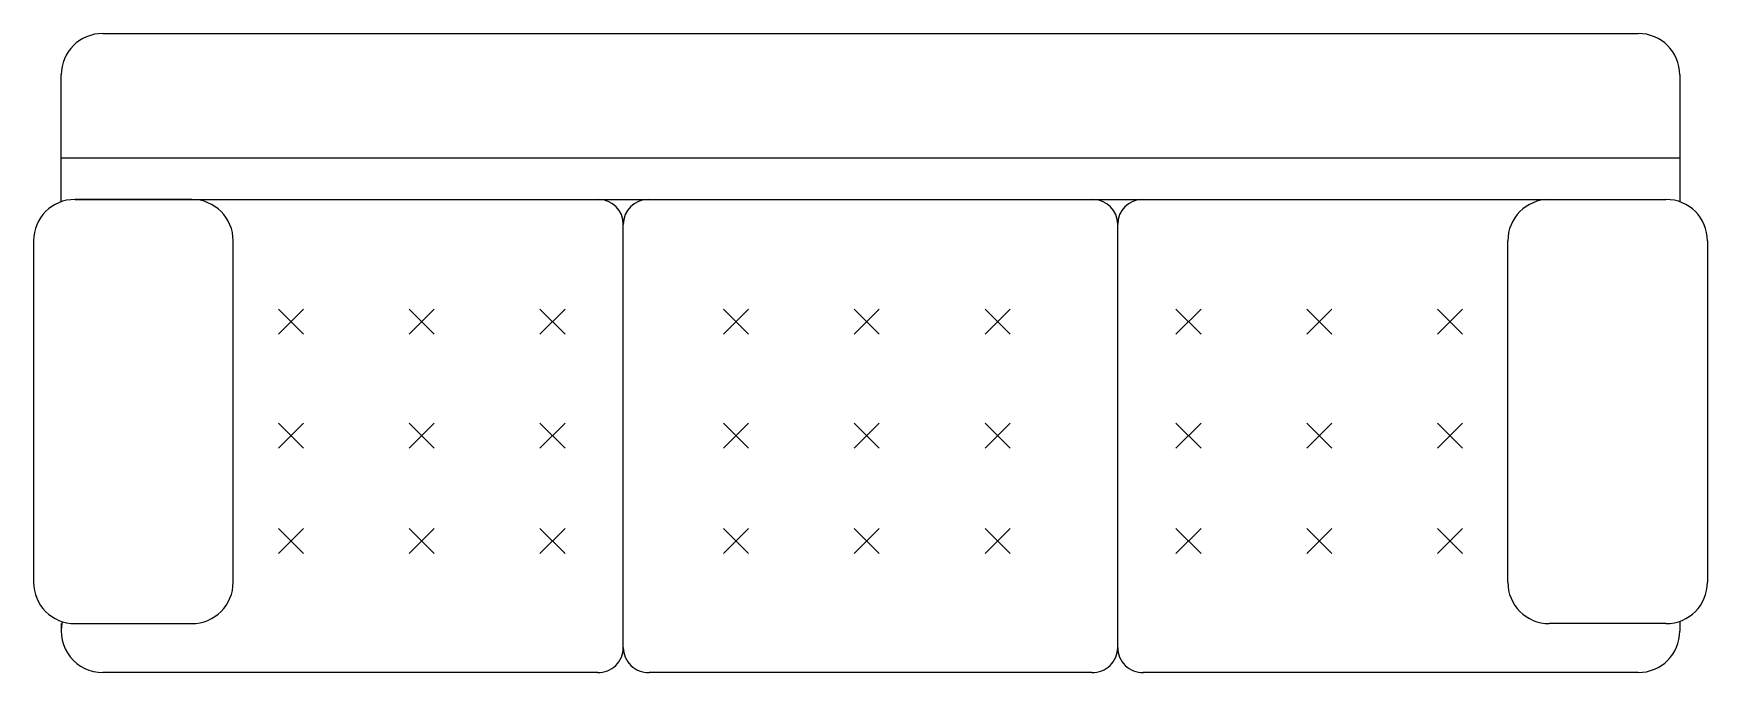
# Model space of a CAD drawing. Header units: millimetres. Extents: x -1008 to 1008, y -770 to 0.
import ezdxf

# ---------------------------------------------------------------- set-up
doc = ezdxf.new("R2010")
doc.units = ezdxf.units.MM
doc.layers.add('Furniture_家具', color=253, linetype='Continuous')
doc.styles.add('DIM_FONT', font='SIMPLEX', dxfattribs={"width": 0.8})

msp = doc.modelspace()

# ---------------------------------------------------------------- linework, layer by layer
at = {"layer": 'Furniture_家具'}
for p, q in [((-925, 0), (925, 0)), ((-975, -202.8), (-975, -50)), ((975, -50), (975, -202.8)), ((-975, -150), (975, -150)), ((-958.4, -200), (958.4, -200)), ((-817.8, -200), (-958.4, -200)), ((817.8, -200), (958.4, -200)), ((-297.8, -740), (-297.8, -230)), ((297.8, -740), (297.8, -230)), ((-1008.4, -250), (-1008.4, -661.1)), ((-767.8, -661.1), (-767.8, -250)), ((767.8, -661.1), (767.8, -250)), ((1008.4, -250), (1008.4, -661.1)), ((-683.2, -362.5), (-713.4, -332.3)), ((-713.4, -362.5), (-683.2, -332.3)), ((-555.8, -362.5), (-525.6, -332.3)), ((-525.6, -362.5), (-555.8, -332.3)), ((-368, -362.5), (-398.2, -332.3)), ((-398.2, -362.5), (-368, -332.3)), ((-177.1, -362.5), (-147, -332.3)), ((-147, -362.5), (-177.1, -332.3)), ((10.6, -362.5), (-19.6, -332.3)), ((-19.6, -362.5), (10.6, -332.3)), ((138, -362.5), (168.2, -332.3)), ((168.2, -362.5), (138, -332.3)), ((398.2, -362.5), (368, -332.3)), ((368, -362.5), (398.2, -332.3)), ((525.6, -362.5), (555.8, -332.3)), ((555.8, -362.5), (525.6, -332.3)), ((713.4, -362.5), (683.2, -332.3)), ((683.2, -362.5), (713.4, -332.3)), ((-683.2, -499.7), (-713.4, -469.5)), ((-713.4, -499.7), (-683.2, -469.5)), ((-525.6, -499.7), (-555.8, -469.5)), ((-555.8, -499.7), (-525.6, -469.5)), ((-368, -499.7), (-398.2, -469.5)), ((-398.2, -499.7), (-368, -469.5)), ((-177.1, -499.7), (-147, -469.5)), ((-147, -499.7), (-177.1, -469.5)), ((-19.6, -499.7), (10.6, -469.5)), ((10.6, -499.7), (-19.6, -469.5)), ((138, -499.7), (168.2, -469.5)), ((168.2, -499.7), (138, -469.5)), ((398.2, -499.7), (368, -469.5)), ((368, -499.7), (398.2, -469.5)), ((555.8, -499.7), (525.6, -469.5)), ((525.6, -499.7), (555.8, -469.5)), ((713.4, -499.7), (683.2, -469.5)), ((683.2, -499.7), (713.4, -469.5)), ((-683.2, -626.7), (-713.4, -596.5)), ((-713.4, -626.7), (-683.2, -596.5)), ((-525.6, -626.7), (-555.8, -596.5)), ((-555.8, -626.7), (-525.6, -596.5)), ((-368, -626.7), (-398.2, -596.5)), ((-398.2, -626.7), (-368, -596.5)), ((-177.1, -626.7), (-147, -596.5)), ((-147, -626.7), (-177.1, -596.5)), ((-19.6, -626.7), (10.6, -596.5)), ((10.6, -626.7), (-19.6, -596.5)), ((138, -626.7), (168.2, -596.5)), ((168.2, -626.7), (138, -596.5)), ((398.2, -626.7), (368, -596.5)), ((368, -626.7), (398.2, -596.5)), ((555.8, -626.7), (525.6, -596.5)), ((525.6, -626.7), (555.8, -596.5)), ((713.4, -626.7), (683.2, -596.5)), ((683.2, -626.7), (713.4, -596.5)), ((-975, -711.1), (-975, -720)), ((-958.4, -711.1), (-817.8, -711.1)), ((958.4, -711.1), (817.8, -711.1)), ((975, -708.3), (975, -720)), ((-328.7, -770), (-925, -770)), ((266.8, -770), (-266.8, -770)), ((925, -770), (328.7, -770))]:
    msp.add_line(p, q, dxfattribs=at)
for centre, radius, start, end in [((-925, -50), 50, 90, 180), ((925, -50), 50, 0, 90), ((-958.4, -250), 50, 90, 180), ((-817.8, -250), 50, 0, 90), ((-327.8, -230), 30, 0, 90), ((-267.8, -230), 30, 90, 180), ((267.8, -230), 30, 0, 90), ((327.8, -230), 30, 90, 180), ((817.8, -250), 50, 90, 180), ((958.4, -250), 50, 0, 90), ((-958.4, -661.1), 50, 180, 270), ((-817.8, -661.1), 50, 270, 0), ((817.8, -661.1), 50, 180, 270), ((958.4, -661.1), 50, 270, 0), ((-925, -720), 50, 166.9875, 270), ((925, -720), 50, 270, 0), ((-327.8, -740), 30, 268.1928, 0), ((-267.8, -740), 30, 180, 271.8072), ((267.8, -740), 30, 268.1928, 0), ((327.8, -740), 30, 180, 271.8072)]:
    msp.add_arc(centre, radius, start, end, dxfattribs=at)

# ---------------------------------------------------------------- texts
at = {"layer": 'Furniture_家具', "style": 'DIM_FONT', "width": 0.8, "flags": 9}
for tag, s in [('XSIZE', '2017'), ('YSIZE', '770')]:
    msp.add_attdef(tag, (0, 0), s, height=0.5, rotation=180, dxfattribs=at)

doc.saveas('drawing.dxf')
